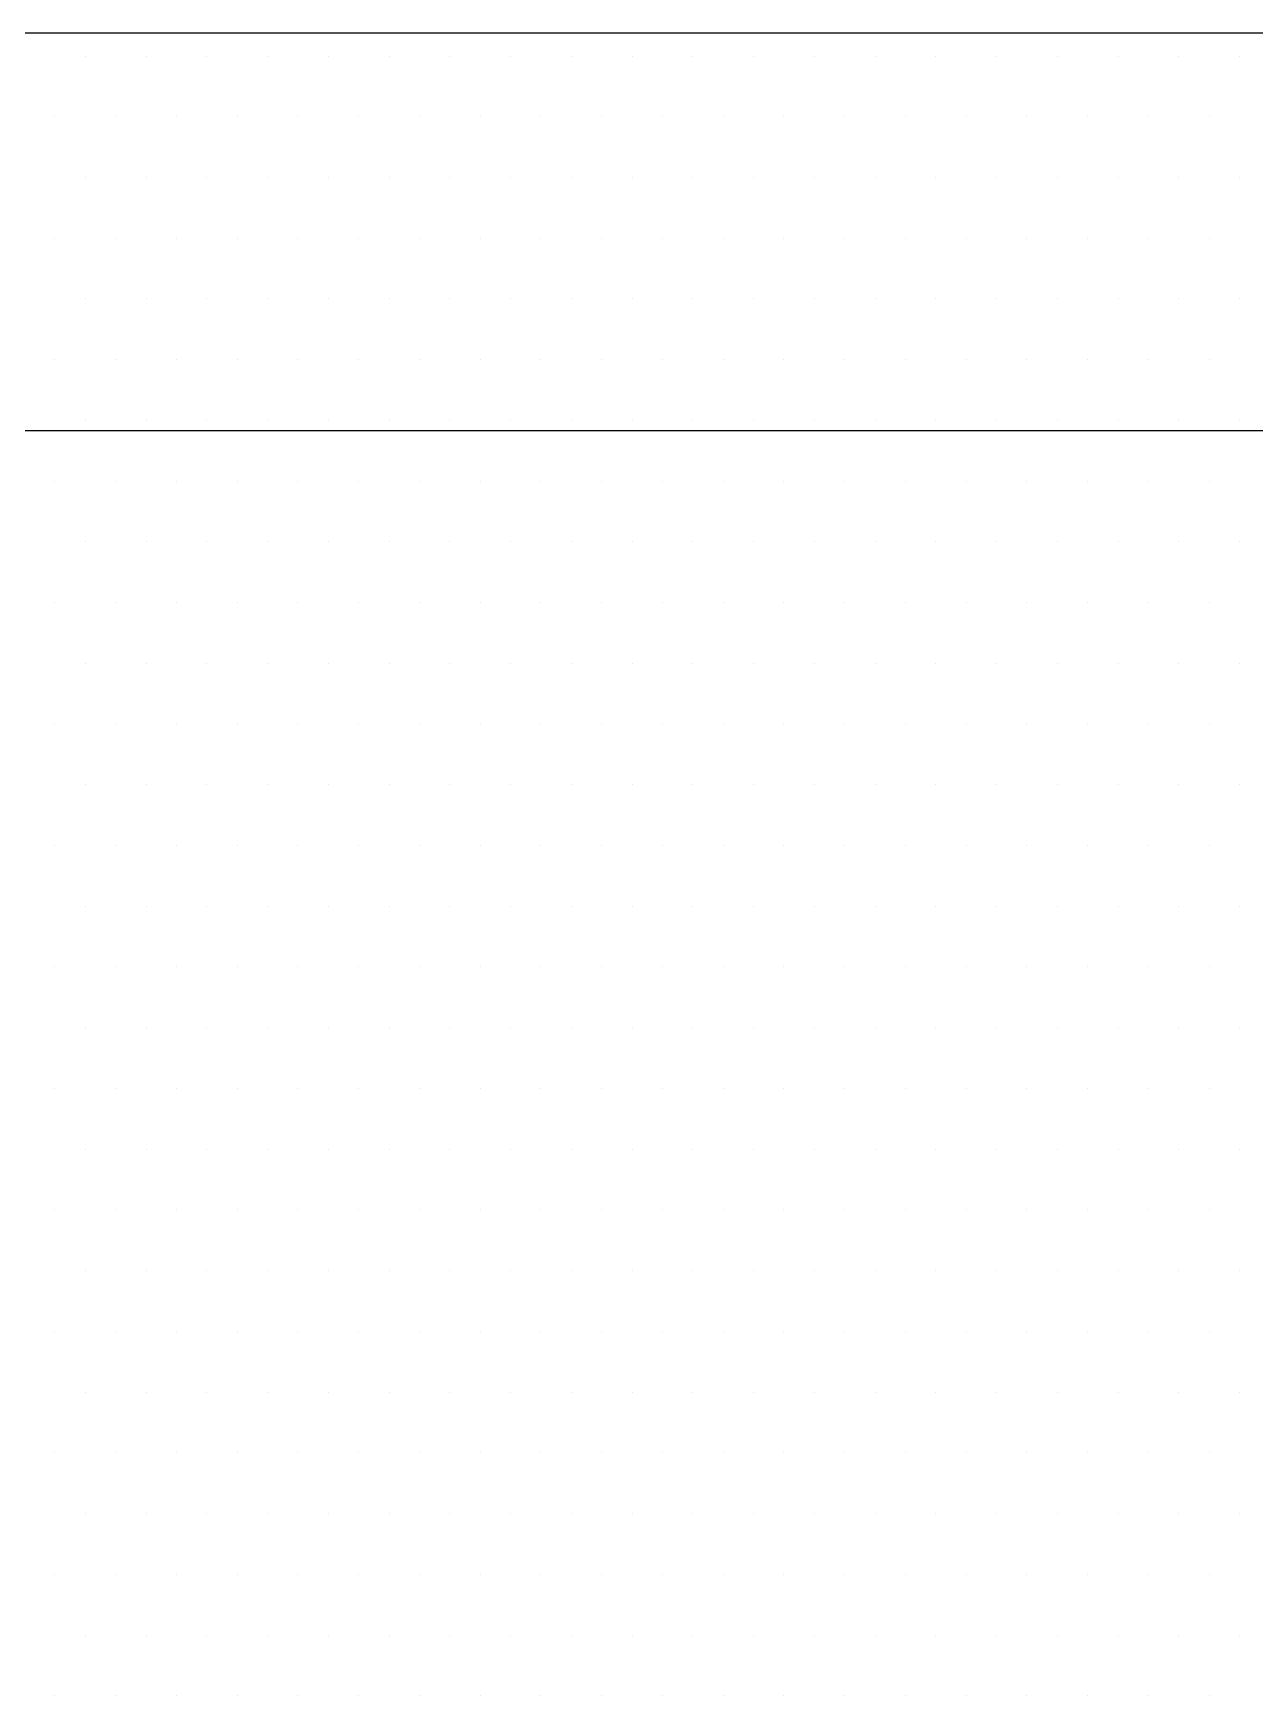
# Model space of a CAD drawing. Header units: millimetres. Extents: x 43168.9 to 43194.6, y -25545.1 to -25543.4.
# Drawn here: x 43178.9874 to 43179.0512, y -25543.9978 to -25543.9109 of the extents above; entities that cross this region are included whole.
import ezdxf

# ---------------------------------------------------------------- set-up
doc = ezdxf.new("R2010")
doc.units = ezdxf.units.MM
doc.header["$LTSCALE"] = 200
for name, color, linetype in [('gor-2_sgh', 161, 'Continuous'), ('olcuic_sgh', 183, 'Continuous'), ('tarama-zemin_sgh', 197, 'Continuous')]:
    doc.layers.add(name, color=color, linetype=linetype)

msp = doc.modelspace()

# ---------------------------------------------------------------- linework, layer by layer
at = {"layer": 'gor-2_sgh'}
msp.add_line((43179.08087904171, -25543.91091015457), (43178.9458790417, -25543.91091015457), dxfattribs=at)
at = {"layer": 'olcuic_sgh'}
msp.add_line((43178.81062904171, -25543.93168039974), (43179.0811290417, -25543.93168039974), dxfattribs=at)
at = {"layer": 'tarama-zemin_sgh'}
for p, q in [((43178.99009999903, -25543.91210000002), (43178.99009999903, -25543.91210000002)), ((43178.99327499903, -25543.91210000002), (43178.99327499903, -25543.91210000002)), ((43178.99644999902, -25543.91210000002), (43178.99644999902, -25543.91210000002)), ((43178.99962499903, -25543.91210000002), (43178.99962499903, -25543.91210000002)), ((43179.00279999903, -25543.91210000002), (43179.00279999903, -25543.91210000002)), ((43179.00597499903, -25543.91210000002), (43179.00597499903, -25543.91210000002)), ((43179.00914999902, -25543.91210000002), (43179.00914999902, -25543.91210000002)), ((43179.01232499903, -25543.91210000002), (43179.01232499903, -25543.91210000002)), ((43179.01549999903, -25543.91210000002), (43179.01549999903, -25543.91210000002)), ((43179.01867499902, -25543.91210000002), (43179.01867499902, -25543.91210000002)), ((43179.02184999903, -25543.91210000002), (43179.02184999903, -25543.91210000002)), ((43179.02502499903, -25543.91210000002), (43179.02502499903, -25543.91210000002)), ((43179.02819999903, -25543.91210000002), (43179.02819999903, -25543.91210000002)), ((43179.03137499902, -25543.91210000002), (43179.03137499902, -25543.91210000002)), ((43179.03454999903, -25543.91210000002), (43179.03454999903, -25543.91210000002)), ((43179.03772499903, -25543.91210000002), (43179.03772499903, -25543.91210000002)), ((43179.04089999902, -25543.91210000002), (43179.04089999902, -25543.91210000002)), ((43179.04407499902, -25543.91210000002), (43179.04407499902, -25543.91210000002)), ((43179.04724999903, -25543.91210000002), (43179.04724999903, -25543.91210000002)), ((43179.05042499903, -25543.91210000002), (43179.05042499903, -25543.91210000002)), ((43178.98851249903, -25543.91527500002), (43178.98851249903, -25543.91527500002)), ((43178.99168749902, -25543.91527500002), (43178.99168749902, -25543.91527500002)), ((43178.99486249903, -25543.91527500002), (43178.99486249903, -25543.91527500002)), ((43178.99803749903, -25543.91527500002), (43178.99803749903, -25543.91527500002)), ((43179.00121249902, -25543.91527500002), (43179.00121249902, -25543.91527500002)), ((43179.00438749903, -25543.91527500002), (43179.00438749903, -25543.91527500002)), ((43179.00756249903, -25543.91527500002), (43179.00756249903, -25543.91527500002)), ((43179.01073749903, -25543.91527500002), (43179.01073749903, -25543.91527500002)), ((43179.01391249902, -25543.91527500002), (43179.01391249902, -25543.91527500002)), ((43179.01708749903, -25543.91527500002), (43179.01708749903, -25543.91527500002)), ((43179.02026249903, -25543.91527500002), (43179.02026249903, -25543.91527500002)), ((43179.02343749903, -25543.91527500002), (43179.02343749903, -25543.91527500002)), ((43179.02661249902, -25543.91527500002), (43179.02661249902, -25543.91527500002)), ((43179.02978749903, -25543.91527500002), (43179.02978749903, -25543.91527500002)), ((43179.03296249903, -25543.91527500002), (43179.03296249903, -25543.91527500002)), ((43179.03613749902, -25543.91527500002), (43179.03613749902, -25543.91527500002)), ((43179.03931249903, -25543.91527500002), (43179.03931249903, -25543.91527500002)), ((43179.04248749903, -25543.91527500002), (43179.04248749903, -25543.91527500002)), ((43179.04566249903, -25543.91527500002), (43179.04566249903, -25543.91527500002)), ((43179.04883749902, -25543.91527500002), (43179.04883749902, -25543.91527500002)), ((43178.99009999903, -25543.91845000002), (43178.99009999903, -25543.91845000002)), ((43178.99327499903, -25543.91845000002), (43178.99327499903, -25543.91845000002)), ((43178.99644999902, -25543.91845000002), (43178.99644999902, -25543.91845000002)), ((43178.99962499903, -25543.91845000002), (43178.99962499903, -25543.91845000002)), ((43179.00279999903, -25543.91845000002), (43179.00279999903, -25543.91845000002)), ((43179.00597499903, -25543.91845000002), (43179.00597499903, -25543.91845000002)), ((43179.00914999902, -25543.91845000002), (43179.00914999902, -25543.91845000002)), ((43179.01232499903, -25543.91845000002), (43179.01232499903, -25543.91845000002)), ((43179.01549999903, -25543.91845000002), (43179.01549999903, -25543.91845000002)), ((43179.01867499902, -25543.91845000002), (43179.01867499902, -25543.91845000002)), ((43179.02184999903, -25543.91845000002), (43179.02184999903, -25543.91845000002)), ((43179.02502499903, -25543.91845000002), (43179.02502499903, -25543.91845000002)), ((43179.02819999903, -25543.91845000002), (43179.02819999903, -25543.91845000002)), ((43179.03137499902, -25543.91845000002), (43179.03137499902, -25543.91845000002)), ((43179.03454999903, -25543.91845000002), (43179.03454999903, -25543.91845000002)), ((43179.03772499903, -25543.91845000002), (43179.03772499903, -25543.91845000002)), ((43179.04089999902, -25543.91845000002), (43179.04089999902, -25543.91845000002)), ((43179.04407499902, -25543.91845000002), (43179.04407499902, -25543.91845000002)), ((43179.04724999903, -25543.91845000002), (43179.04724999903, -25543.91845000002)), ((43179.05042499903, -25543.91845000002), (43179.05042499903, -25543.91845000002)), ((43178.98851249903, -25543.92162500002), (43178.98851249903, -25543.92162500002)), ((43178.99168749902, -25543.92162500002), (43178.99168749902, -25543.92162500002)), ((43178.99486249903, -25543.92162500002), (43178.99486249903, -25543.92162500002)), ((43178.99803749903, -25543.92162500002), (43178.99803749903, -25543.92162500002)), ((43179.00121249902, -25543.92162500002), (43179.00121249902, -25543.92162500002)), ((43179.00438749903, -25543.92162500002), (43179.00438749903, -25543.92162500002)), ((43179.00756249903, -25543.92162500002), (43179.00756249903, -25543.92162500002)), ((43179.01073749903, -25543.92162500002), (43179.01073749903, -25543.92162500002)), ((43179.01391249902, -25543.92162500002), (43179.01391249902, -25543.92162500002)), ((43179.01708749903, -25543.92162500002), (43179.01708749903, -25543.92162500002)), ((43179.02026249903, -25543.92162500002), (43179.02026249903, -25543.92162500002)), ((43179.02343749903, -25543.92162500002), (43179.02343749903, -25543.92162500002)), ((43179.02661249902, -25543.92162500002), (43179.02661249902, -25543.92162500002)), ((43179.02978749903, -25543.92162500002), (43179.02978749903, -25543.92162500002)), ((43179.03296249903, -25543.92162500002), (43179.03296249903, -25543.92162500002)), ((43179.03613749902, -25543.92162500002), (43179.03613749902, -25543.92162500002)), ((43179.03931249903, -25543.92162500002), (43179.03931249903, -25543.92162500002)), ((43179.04248749903, -25543.92162500002), (43179.04248749903, -25543.92162500002)), ((43179.04566249903, -25543.92162500002), (43179.04566249903, -25543.92162500002)), ((43179.04883749902, -25543.92162500002), (43179.04883749902, -25543.92162500002)), ((43178.99009999903, -25543.92480000002), (43178.99009999903, -25543.92480000002)), ((43178.99327499903, -25543.92480000002), (43178.99327499903, -25543.92480000002)), ((43178.99644999902, -25543.92480000002), (43178.99644999902, -25543.92480000002)), ((43178.99962499903, -25543.92480000002), (43178.99962499903, -25543.92480000002)), ((43179.00279999903, -25543.92480000002), (43179.00279999903, -25543.92480000002)), ((43179.00597499903, -25543.92480000002), (43179.00597499903, -25543.92480000002)), ((43179.00914999902, -25543.92480000002), (43179.00914999902, -25543.92480000002)), ((43179.01232499903, -25543.92480000002), (43179.01232499903, -25543.92480000002)), ((43179.01549999903, -25543.92480000002), (43179.01549999903, -25543.92480000002)), ((43179.01867499902, -25543.92480000002), (43179.01867499902, -25543.92480000002)), ((43179.02184999903, -25543.92480000002), (43179.02184999903, -25543.92480000002)), ((43179.02502499903, -25543.92480000002), (43179.02502499903, -25543.92480000002)), ((43179.02819999903, -25543.92480000002), (43179.02819999903, -25543.92480000002)), ((43179.03137499902, -25543.92480000002), (43179.03137499902, -25543.92480000002)), ((43179.03454999903, -25543.92480000002), (43179.03454999903, -25543.92480000002)), ((43179.03772499903, -25543.92480000002), (43179.03772499903, -25543.92480000002)), ((43179.04089999902, -25543.92480000002), (43179.04089999902, -25543.92480000002)), ((43179.04407499902, -25543.92480000002), (43179.04407499902, -25543.92480000002)), ((43179.04724999903, -25543.92480000002), (43179.04724999903, -25543.92480000002)), ((43179.05042499903, -25543.92480000002), (43179.05042499903, -25543.92480000002)), ((43178.98851249903, -25543.92797500002), (43178.98851249903, -25543.92797500002)), ((43178.99168749902, -25543.92797500002), (43178.99168749902, -25543.92797500002)), ((43178.99486249903, -25543.92797500002), (43178.99486249903, -25543.92797500002)), ((43178.99803749903, -25543.92797500002), (43178.99803749903, -25543.92797500002)), ((43179.00121249902, -25543.92797500002), (43179.00121249902, -25543.92797500002)), ((43179.00438749903, -25543.92797500002), (43179.00438749903, -25543.92797500002)), ((43179.00756249903, -25543.92797500002), (43179.00756249903, -25543.92797500002)), ((43179.01073749903, -25543.92797500002), (43179.01073749903, -25543.92797500002)), ((43179.01391249902, -25543.92797500002), (43179.01391249902, -25543.92797500002)), ((43179.01708749903, -25543.92797500002), (43179.01708749903, -25543.92797500002)), ((43179.02026249903, -25543.92797500002), (43179.02026249903, -25543.92797500002)), ((43179.02343749903, -25543.92797500002), (43179.02343749903, -25543.92797500002)), ((43179.02661249902, -25543.92797500002), (43179.02661249902, -25543.92797500002)), ((43179.02978749903, -25543.92797500002), (43179.02978749903, -25543.92797500002)), ((43179.03296249903, -25543.92797500002), (43179.03296249903, -25543.92797500002)), ((43179.03613749902, -25543.92797500002), (43179.03613749902, -25543.92797500002)), ((43179.03931249903, -25543.92797500002), (43179.03931249903, -25543.92797500002)), ((43179.04248749903, -25543.92797500002), (43179.04248749903, -25543.92797500002)), ((43179.04566249903, -25543.92797500002), (43179.04566249903, -25543.92797500002)), ((43179.04883749902, -25543.92797500002), (43179.04883749902, -25543.92797500002)), ((43178.99009999903, -25543.93115000002), (43178.99009999903, -25543.93115000002)), ((43178.99327499903, -25543.93115000002), (43178.99327499903, -25543.93115000002)), ((43178.99644999902, -25543.93115000002), (43178.99644999902, -25543.93115000002)), ((43178.99962499903, -25543.93115000002), (43178.99962499903, -25543.93115000002)), ((43179.00279999903, -25543.93115000002), (43179.00279999903, -25543.93115000002)), ((43179.00597499903, -25543.93115000002), (43179.00597499903, -25543.93115000002)), ((43179.00914999902, -25543.93115000002), (43179.00914999902, -25543.93115000002)), ((43179.01232499903, -25543.93115000002), (43179.01232499903, -25543.93115000002)), ((43179.01549999903, -25543.93115000002), (43179.01549999903, -25543.93115000002)), ((43179.01867499902, -25543.93115000002), (43179.01867499902, -25543.93115000002)), ((43179.02184999903, -25543.93115000002), (43179.02184999903, -25543.93115000002)), ((43179.02502499903, -25543.93115000002), (43179.02502499903, -25543.93115000002)), ((43179.02819999903, -25543.93115000002), (43179.02819999903, -25543.93115000002)), ((43179.03137499902, -25543.93115000002), (43179.03137499902, -25543.93115000002)), ((43179.03454999903, -25543.93115000002), (43179.03454999903, -25543.93115000002)), ((43179.03772499903, -25543.93115000002), (43179.03772499903, -25543.93115000002)), ((43179.04089999902, -25543.93115000002), (43179.04089999902, -25543.93115000002)), ((43179.04407499902, -25543.93115000002), (43179.04407499902, -25543.93115000002)), ((43179.04724999903, -25543.93115000002), (43179.04724999903, -25543.93115000002)), ((43179.05042499903, -25543.93115000002), (43179.05042499903, -25543.93115000002)), ((43178.98851249903, -25543.93432500002), (43178.98851249903, -25543.93432500002)), ((43178.99168749902, -25543.93432500002), (43178.99168749902, -25543.93432500002)), ((43178.99486249903, -25543.93432500002), (43178.99486249903, -25543.93432500002)), ((43178.99803749903, -25543.93432500002), (43178.99803749903, -25543.93432500002)), ((43179.00121249902, -25543.93432500002), (43179.00121249902, -25543.93432500002)), ((43179.00438749903, -25543.93432500002), (43179.00438749903, -25543.93432500002)), ((43179.00756249903, -25543.93432500002), (43179.00756249903, -25543.93432500002)), ((43179.01073749903, -25543.93432500002), (43179.01073749903, -25543.93432500002)), ((43179.01391249902, -25543.93432500002), (43179.01391249902, -25543.93432500002)), ((43179.01708749903, -25543.93432500002), (43179.01708749903, -25543.93432500002)), ((43179.02026249903, -25543.93432500002), (43179.02026249903, -25543.93432500002)), ((43179.02343749903, -25543.93432500002), (43179.02343749903, -25543.93432500002)), ((43179.02661249902, -25543.93432500002), (43179.02661249902, -25543.93432500002)), ((43179.02978749903, -25543.93432500002), (43179.02978749903, -25543.93432500002)), ((43179.03296249903, -25543.93432500002), (43179.03296249903, -25543.93432500002)), ((43179.03613749902, -25543.93432500002), (43179.03613749902, -25543.93432500002)), ((43179.03931249903, -25543.93432500002), (43179.03931249903, -25543.93432500002)), ((43179.04248749903, -25543.93432500002), (43179.04248749903, -25543.93432500002)), ((43179.04566249903, -25543.93432500002), (43179.04566249903, -25543.93432500002)), ((43179.04883749902, -25543.93432500002), (43179.04883749902, -25543.93432500002)), ((43178.99009999903, -25543.93750000002), (43178.99009999903, -25543.93750000002)), ((43178.99327499903, -25543.93750000002), (43178.99327499903, -25543.93750000002)), ((43178.99644999902, -25543.93750000002), (43178.99644999902, -25543.93750000002)), ((43178.99962499903, -25543.93750000002), (43178.99962499903, -25543.93750000002)), ((43179.00279999903, -25543.93750000002), (43179.00279999903, -25543.93750000002)), ((43179.00597499903, -25543.93750000002), (43179.00597499903, -25543.93750000002)), ((43179.00914999902, -25543.93750000002), (43179.00914999902, -25543.93750000002)), ((43179.01232499903, -25543.93750000002), (43179.01232499903, -25543.93750000002)), ((43179.01549999903, -25543.93750000002), (43179.01549999903, -25543.93750000002)), ((43179.01867499902, -25543.93750000002), (43179.01867499902, -25543.93750000002)), ((43179.02184999903, -25543.93750000002), (43179.02184999903, -25543.93750000002)), ((43179.02502499903, -25543.93750000002), (43179.02502499903, -25543.93750000002)), ((43179.02819999903, -25543.93750000002), (43179.02819999903, -25543.93750000002)), ((43179.03137499902, -25543.93750000002), (43179.03137499902, -25543.93750000002)), ((43179.03454999903, -25543.93750000002), (43179.03454999903, -25543.93750000002)), ((43179.03772499903, -25543.93750000002), (43179.03772499903, -25543.93750000002)), ((43179.04089999902, -25543.93750000002), (43179.04089999902, -25543.93750000002)), ((43179.04407499902, -25543.93750000002), (43179.04407499902, -25543.93750000002)), ((43179.04724999903, -25543.93750000002), (43179.04724999903, -25543.93750000002)), ((43179.05042499903, -25543.93750000002), (43179.05042499903, -25543.93750000002)), ((43178.98851249903, -25543.94067500002), (43178.98851249903, -25543.94067500002)), ((43178.99168749902, -25543.94067500002), (43178.99168749902, -25543.94067500002)), ((43178.99486249903, -25543.94067500002), (43178.99486249903, -25543.94067500002)), ((43178.99803749903, -25543.94067500002), (43178.99803749903, -25543.94067500002)), ((43179.00121249902, -25543.94067500002), (43179.00121249902, -25543.94067500002)), ((43179.00438749903, -25543.94067500002), (43179.00438749903, -25543.94067500002)), ((43179.00756249903, -25543.94067500002), (43179.00756249903, -25543.94067500002)), ((43179.01073749903, -25543.94067500002), (43179.01073749903, -25543.94067500002)), ((43179.01391249902, -25543.94067500002), (43179.01391249902, -25543.94067500002)), ((43179.01708749903, -25543.94067500002), (43179.01708749903, -25543.94067500002)), ((43179.02026249903, -25543.94067500002), (43179.02026249903, -25543.94067500002)), ((43179.02343749903, -25543.94067500002), (43179.02343749903, -25543.94067500002)), ((43179.02661249902, -25543.94067500002), (43179.02661249902, -25543.94067500002)), ((43179.02978749903, -25543.94067500002), (43179.02978749903, -25543.94067500002)), ((43179.03296249903, -25543.94067500002), (43179.03296249903, -25543.94067500002)), ((43179.03613749902, -25543.94067500002), (43179.03613749902, -25543.94067500002)), ((43179.03931249903, -25543.94067500002), (43179.03931249903, -25543.94067500002)), ((43179.04248749903, -25543.94067500002), (43179.04248749903, -25543.94067500002)), ((43179.04566249903, -25543.94067500002), (43179.04566249903, -25543.94067500002)), ((43179.04883749902, -25543.94067500002), (43179.04883749902, -25543.94067500002)), ((43178.99009999903, -25543.94385000002), (43178.99009999903, -25543.94385000002)), ((43178.99327499903, -25543.94385000002), (43178.99327499903, -25543.94385000002)), ((43178.99644999902, -25543.94385000002), (43178.99644999902, -25543.94385000002)), ((43178.99962499903, -25543.94385000002), (43178.99962499903, -25543.94385000002)), ((43179.00279999903, -25543.94385000002), (43179.00279999903, -25543.94385000002)), ((43179.00597499903, -25543.94385000002), (43179.00597499903, -25543.94385000002)), ((43179.00914999902, -25543.94385000002), (43179.00914999902, -25543.94385000002)), ((43179.01232499903, -25543.94385000002), (43179.01232499903, -25543.94385000002)), ((43179.01549999903, -25543.94385000002), (43179.01549999903, -25543.94385000002)), ((43179.01867499902, -25543.94385000002), (43179.01867499902, -25543.94385000002)), ((43179.02184999903, -25543.94385000002), (43179.02184999903, -25543.94385000002)), ((43179.02502499903, -25543.94385000002), (43179.02502499903, -25543.94385000002)), ((43179.02819999903, -25543.94385000002), (43179.02819999903, -25543.94385000002)), ((43179.03137499902, -25543.94385000002), (43179.03137499902, -25543.94385000002)), ((43179.03454999903, -25543.94385000002), (43179.03454999903, -25543.94385000002)), ((43179.03772499903, -25543.94385000002), (43179.03772499903, -25543.94385000002)), ((43179.04089999902, -25543.94385000002), (43179.04089999902, -25543.94385000002)), ((43179.04407499902, -25543.94385000002), (43179.04407499902, -25543.94385000002)), ((43179.04724999903, -25543.94385000002), (43179.04724999903, -25543.94385000002)), ((43179.05042499903, -25543.94385000002), (43179.05042499903, -25543.94385000002)), ((43178.98851249903, -25543.94702500002), (43178.98851249903, -25543.94702500002)), ((43178.99168749902, -25543.94702500002), (43178.99168749902, -25543.94702500002)), ((43178.99486249903, -25543.94702500002), (43178.99486249903, -25543.94702500002)), ((43178.99803749903, -25543.94702500002), (43178.99803749903, -25543.94702500002)), ((43179.00121249902, -25543.94702500002), (43179.00121249902, -25543.94702500002)), ((43179.00438749903, -25543.94702500002), (43179.00438749903, -25543.94702500002)), ((43179.00756249903, -25543.94702500002), (43179.00756249903, -25543.94702500002)), ((43179.01073749903, -25543.94702500002), (43179.01073749903, -25543.94702500002)), ((43179.01391249902, -25543.94702500002), (43179.01391249902, -25543.94702500002)), ((43179.01708749903, -25543.94702500002), (43179.01708749903, -25543.94702500002)), ((43179.02026249903, -25543.94702500002), (43179.02026249903, -25543.94702500002)), ((43179.02343749903, -25543.94702500002), (43179.02343749903, -25543.94702500002)), ((43179.02661249902, -25543.94702500002), (43179.02661249902, -25543.94702500002)), ((43179.02978749903, -25543.94702500002), (43179.02978749903, -25543.94702500002)), ((43179.03296249903, -25543.94702500002), (43179.03296249903, -25543.94702500002)), ((43179.03613749902, -25543.94702500002), (43179.03613749902, -25543.94702500002)), ((43179.03931249903, -25543.94702500002), (43179.03931249903, -25543.94702500002)), ((43179.04248749903, -25543.94702500002), (43179.04248749903, -25543.94702500002)), ((43179.04566249903, -25543.94702500002), (43179.04566249903, -25543.94702500002)), ((43179.04883749902, -25543.94702500002), (43179.04883749902, -25543.94702500002)), ((43178.99009999903, -25543.95020000002), (43178.99009999903, -25543.95020000002)), ((43178.99327499903, -25543.95020000002), (43178.99327499903, -25543.95020000002)), ((43178.99644999902, -25543.95020000002), (43178.99644999902, -25543.95020000002)), ((43178.99962499903, -25543.95020000002), (43178.99962499903, -25543.95020000002)), ((43179.00279999903, -25543.95020000002), (43179.00279999903, -25543.95020000002)), ((43179.00597499903, -25543.95020000002), (43179.00597499903, -25543.95020000002)), ((43179.00914999902, -25543.95020000002), (43179.00914999902, -25543.95020000002)), ((43179.01232499903, -25543.95020000002), (43179.01232499903, -25543.95020000002)), ((43179.01549999903, -25543.95020000002), (43179.01549999903, -25543.95020000002)), ((43179.01867499902, -25543.95020000002), (43179.01867499902, -25543.95020000002)), ((43179.02184999903, -25543.95020000002), (43179.02184999903, -25543.95020000002)), ((43179.02502499903, -25543.95020000002), (43179.02502499903, -25543.95020000002)), ((43179.02819999903, -25543.95020000002), (43179.02819999903, -25543.95020000002)), ((43179.03137499902, -25543.95020000002), (43179.03137499902, -25543.95020000002)), ((43179.03454999903, -25543.95020000002), (43179.03454999903, -25543.95020000002)), ((43179.03772499903, -25543.95020000002), (43179.03772499903, -25543.95020000002)), ((43179.04089999902, -25543.95020000002), (43179.04089999902, -25543.95020000002)), ((43179.04407499902, -25543.95020000002), (43179.04407499902, -25543.95020000002)), ((43179.04724999903, -25543.95020000002), (43179.04724999903, -25543.95020000002)), ((43179.05042499903, -25543.95020000002), (43179.05042499903, -25543.95020000002)), ((43178.98851249903, -25543.95337500002), (43178.98851249903, -25543.95337500002)), ((43178.99168749902, -25543.95337500002), (43178.99168749902, -25543.95337500002)), ((43178.99486249903, -25543.95337500002), (43178.99486249903, -25543.95337500002)), ((43178.99803749903, -25543.95337500002), (43178.99803749903, -25543.95337500002)), ((43179.00121249902, -25543.95337500002), (43179.00121249902, -25543.95337500002)), ((43179.00438749903, -25543.95337500002), (43179.00438749903, -25543.95337500002)), ((43179.00756249903, -25543.95337500002), (43179.00756249903, -25543.95337500002)), ((43179.01073749903, -25543.95337500002), (43179.01073749903, -25543.95337500002)), ((43179.01391249902, -25543.95337500002), (43179.01391249902, -25543.95337500002)), ((43179.01708749903, -25543.95337500002), (43179.01708749903, -25543.95337500002)), ((43179.02026249903, -25543.95337500002), (43179.02026249903, -25543.95337500002)), ((43179.02343749903, -25543.95337500002), (43179.02343749903, -25543.95337500002)), ((43179.02661249902, -25543.95337500002), (43179.02661249902, -25543.95337500002)), ((43179.02978749903, -25543.95337500002), (43179.02978749903, -25543.95337500002)), ((43179.03296249903, -25543.95337500002), (43179.03296249903, -25543.95337500002)), ((43179.03613749902, -25543.95337500002), (43179.03613749902, -25543.95337500002)), ((43179.03931249903, -25543.95337500002), (43179.03931249903, -25543.95337500002)), ((43179.04248749903, -25543.95337500002), (43179.04248749903, -25543.95337500002)), ((43179.04566249903, -25543.95337500002), (43179.04566249903, -25543.95337500002)), ((43179.04883749902, -25543.95337500002), (43179.04883749902, -25543.95337500002)), ((43178.99009999903, -25543.95655000002), (43178.99009999903, -25543.95655000002)), ((43178.99327499903, -25543.95655000002), (43178.99327499903, -25543.95655000002)), ((43178.99644999902, -25543.95655000002), (43178.99644999902, -25543.95655000002)), ((43178.99962499903, -25543.95655000002), (43178.99962499903, -25543.95655000002)), ((43179.00279999903, -25543.95655000002), (43179.00279999903, -25543.95655000002)), ((43179.00597499903, -25543.95655000002), (43179.00597499903, -25543.95655000002)), ((43179.00914999902, -25543.95655000002), (43179.00914999902, -25543.95655000002)), ((43179.01232499903, -25543.95655000002), (43179.01232499903, -25543.95655000002)), ((43179.01549999903, -25543.95655000002), (43179.01549999903, -25543.95655000002)), ((43179.01867499902, -25543.95655000002), (43179.01867499902, -25543.95655000002)), ((43179.02184999903, -25543.95655000002), (43179.02184999903, -25543.95655000002)), ((43179.02502499903, -25543.95655000002), (43179.02502499903, -25543.95655000002)), ((43179.02819999903, -25543.95655000002), (43179.02819999903, -25543.95655000002)), ((43179.03137499902, -25543.95655000002), (43179.03137499902, -25543.95655000002)), ((43179.03454999903, -25543.95655000002), (43179.03454999903, -25543.95655000002)), ((43179.03772499903, -25543.95655000002), (43179.03772499903, -25543.95655000002)), ((43179.04089999902, -25543.95655000002), (43179.04089999902, -25543.95655000002)), ((43179.04407499902, -25543.95655000002), (43179.04407499902, -25543.95655000002)), ((43179.04724999903, -25543.95655000002), (43179.04724999903, -25543.95655000002)), ((43179.05042499903, -25543.95655000002), (43179.05042499903, -25543.95655000002)), ((43178.98851249903, -25543.95972500002), (43178.98851249903, -25543.95972500002)), ((43178.99168749902, -25543.95972500002), (43178.99168749902, -25543.95972500002)), ((43178.99486249903, -25543.95972500002), (43178.99486249903, -25543.95972500002)), ((43178.99803749903, -25543.95972500002), (43178.99803749903, -25543.95972500002)), ((43179.00121249902, -25543.95972500002), (43179.00121249902, -25543.95972500002)), ((43179.00438749903, -25543.95972500002), (43179.00438749903, -25543.95972500002)), ((43179.00756249903, -25543.95972500002), (43179.00756249903, -25543.95972500002)), ((43179.01073749903, -25543.95972500002), (43179.01073749903, -25543.95972500002)), ((43179.01391249902, -25543.95972500002), (43179.01391249902, -25543.95972500002)), ((43179.01708749903, -25543.95972500002), (43179.01708749903, -25543.95972500002)), ((43179.02026249903, -25543.95972500002), (43179.02026249903, -25543.95972500002)), ((43179.02343749903, -25543.95972500002), (43179.02343749903, -25543.95972500002)), ((43179.02661249902, -25543.95972500002), (43179.02661249902, -25543.95972500002)), ((43179.02978749903, -25543.95972500002), (43179.02978749903, -25543.95972500002)), ((43179.03296249903, -25543.95972500002), (43179.03296249903, -25543.95972500002)), ((43179.03613749902, -25543.95972500002), (43179.03613749902, -25543.95972500002)), ((43179.03931249903, -25543.95972500002), (43179.03931249903, -25543.95972500002)), ((43179.04248749903, -25543.95972500002), (43179.04248749903, -25543.95972500002)), ((43179.04566249903, -25543.95972500002), (43179.04566249903, -25543.95972500002)), ((43179.04883749902, -25543.95972500002), (43179.04883749902, -25543.95972500002)), ((43178.99009999903, -25543.96290000002), (43178.99009999903, -25543.96290000002)), ((43178.99327499903, -25543.96290000002), (43178.99327499903, -25543.96290000002)), ((43178.99644999902, -25543.96290000002), (43178.99644999902, -25543.96290000002)), ((43178.99962499903, -25543.96290000002), (43178.99962499903, -25543.96290000002)), ((43179.00279999903, -25543.96290000002), (43179.00279999903, -25543.96290000002)), ((43179.00597499903, -25543.96290000002), (43179.00597499903, -25543.96290000002)), ((43179.00914999902, -25543.96290000002), (43179.00914999902, -25543.96290000002)), ((43179.01232499903, -25543.96290000002), (43179.01232499903, -25543.96290000002)), ((43179.01549999903, -25543.96290000002), (43179.01549999903, -25543.96290000002)), ((43179.01867499902, -25543.96290000002), (43179.01867499902, -25543.96290000002)), ((43179.02184999903, -25543.96290000002), (43179.02184999903, -25543.96290000002)), ((43179.02502499903, -25543.96290000002), (43179.02502499903, -25543.96290000002)), ((43179.02819999903, -25543.96290000002), (43179.02819999903, -25543.96290000002)), ((43179.03137499902, -25543.96290000002), (43179.03137499902, -25543.96290000002)), ((43179.03454999903, -25543.96290000002), (43179.03454999903, -25543.96290000002)), ((43179.03772499903, -25543.96290000002), (43179.03772499903, -25543.96290000002)), ((43179.04089999902, -25543.96290000002), (43179.04089999902, -25543.96290000002)), ((43179.04407499902, -25543.96290000002), (43179.04407499902, -25543.96290000002)), ((43179.04724999903, -25543.96290000002), (43179.04724999903, -25543.96290000002)), ((43179.05042499903, -25543.96290000002), (43179.05042499903, -25543.96290000002)), ((43178.98851249903, -25543.96607500002), (43178.98851249903, -25543.96607500002)), ((43178.99168749902, -25543.96607500002), (43178.99168749902, -25543.96607500002)), ((43178.99486249903, -25543.96607500002), (43178.99486249903, -25543.96607500002)), ((43178.99803749903, -25543.96607500002), (43178.99803749903, -25543.96607500002)), ((43179.00121249902, -25543.96607500002), (43179.00121249902, -25543.96607500002)), ((43179.00438749903, -25543.96607500002), (43179.00438749903, -25543.96607500002)), ((43179.00756249903, -25543.96607500002), (43179.00756249903, -25543.96607500002)), ((43179.01073749903, -25543.96607500002), (43179.01073749903, -25543.96607500002)), ((43179.01391249902, -25543.96607500002), (43179.01391249902, -25543.96607500002)), ((43179.01708749903, -25543.96607500002), (43179.01708749903, -25543.96607500002)), ((43179.02026249903, -25543.96607500002), (43179.02026249903, -25543.96607500002)), ((43179.02343749903, -25543.96607500002), (43179.02343749903, -25543.96607500002)), ((43179.02661249902, -25543.96607500002), (43179.02661249902, -25543.96607500002)), ((43179.02978749903, -25543.96607500002), (43179.02978749903, -25543.96607500002)), ((43179.03296249903, -25543.96607500002), (43179.03296249903, -25543.96607500002)), ((43179.03613749902, -25543.96607500002), (43179.03613749902, -25543.96607500002)), ((43179.03931249903, -25543.96607500002), (43179.03931249903, -25543.96607500002)), ((43179.04248749903, -25543.96607500002), (43179.04248749903, -25543.96607500002)), ((43179.04566249903, -25543.96607500002), (43179.04566249903, -25543.96607500002)), ((43179.04883749902, -25543.96607500002), (43179.04883749902, -25543.96607500002)), ((43178.99009999903, -25543.96925000002), (43178.99009999903, -25543.96925000002)), ((43178.99327499903, -25543.96925000002), (43178.99327499903, -25543.96925000002)), ((43178.99644999902, -25543.96925000002), (43178.99644999902, -25543.96925000002)), ((43178.99962499903, -25543.96925000002), (43178.99962499903, -25543.96925000002)), ((43179.00279999903, -25543.96925000002), (43179.00279999903, -25543.96925000002)), ((43179.00597499903, -25543.96925000002), (43179.00597499903, -25543.96925000002)), ((43179.00914999902, -25543.96925000002), (43179.00914999902, -25543.96925000002)), ((43179.01232499903, -25543.96925000002), (43179.01232499903, -25543.96925000002)), ((43179.01549999903, -25543.96925000002), (43179.01549999903, -25543.96925000002)), ((43179.01867499902, -25543.96925000002), (43179.01867499902, -25543.96925000002)), ((43179.02184999903, -25543.96925000002), (43179.02184999903, -25543.96925000002)), ((43179.02502499903, -25543.96925000002), (43179.02502499903, -25543.96925000002)), ((43179.02819999903, -25543.96925000002), (43179.02819999903, -25543.96925000002)), ((43179.03137499902, -25543.96925000002), (43179.03137499902, -25543.96925000002)), ((43179.03454999903, -25543.96925000002), (43179.03454999903, -25543.96925000002)), ((43179.03772499903, -25543.96925000002), (43179.03772499903, -25543.96925000002)), ((43179.04089999902, -25543.96925000002), (43179.04089999902, -25543.96925000002)), ((43179.04407499902, -25543.96925000002), (43179.04407499902, -25543.96925000002)), ((43179.04724999903, -25543.96925000002), (43179.04724999903, -25543.96925000002)), ((43179.05042499903, -25543.96925000002), (43179.05042499903, -25543.96925000002)), ((43178.98851249903, -25543.97242500002), (43178.98851249903, -25543.97242500002)), ((43178.99168749902, -25543.97242500002), (43178.99168749902, -25543.97242500002)), ((43178.99486249903, -25543.97242500002), (43178.99486249903, -25543.97242500002)), ((43178.99803749903, -25543.97242500002), (43178.99803749903, -25543.97242500002)), ((43179.00121249902, -25543.97242500002), (43179.00121249902, -25543.97242500002)), ((43179.00438749903, -25543.97242500002), (43179.00438749903, -25543.97242500002)), ((43179.00756249903, -25543.97242500002), (43179.00756249903, -25543.97242500002)), ((43179.01073749903, -25543.97242500002), (43179.01073749903, -25543.97242500002)), ((43179.01391249902, -25543.97242500002), (43179.01391249902, -25543.97242500002)), ((43179.01708749903, -25543.97242500002), (43179.01708749903, -25543.97242500002)), ((43179.02026249903, -25543.97242500002), (43179.02026249903, -25543.97242500002)), ((43179.02343749903, -25543.97242500002), (43179.02343749903, -25543.97242500002)), ((43179.02661249902, -25543.97242500002), (43179.02661249902, -25543.97242500002)), ((43179.02978749903, -25543.97242500002), (43179.02978749903, -25543.97242500002)), ((43179.03296249903, -25543.97242500002), (43179.03296249903, -25543.97242500002)), ((43179.03613749902, -25543.97242500002), (43179.03613749902, -25543.97242500002)), ((43179.03931249903, -25543.97242500002), (43179.03931249903, -25543.97242500002)), ((43179.04248749903, -25543.97242500002), (43179.04248749903, -25543.97242500002)), ((43179.04566249903, -25543.97242500002), (43179.04566249903, -25543.97242500002)), ((43179.04883749902, -25543.97242500002), (43179.04883749902, -25543.97242500002)), ((43178.99009999903, -25543.97560000002), (43178.99009999903, -25543.97560000002)), ((43178.99327499903, -25543.97560000002), (43178.99327499903, -25543.97560000002)), ((43178.99644999902, -25543.97560000002), (43178.99644999902, -25543.97560000002)), ((43178.99962499903, -25543.97560000002), (43178.99962499903, -25543.97560000002)), ((43179.00279999903, -25543.97560000002), (43179.00279999903, -25543.97560000002)), ((43179.00597499903, -25543.97560000002), (43179.00597499903, -25543.97560000002)), ((43179.00914999902, -25543.97560000002), (43179.00914999902, -25543.97560000002)), ((43179.01232499903, -25543.97560000002), (43179.01232499903, -25543.97560000002)), ((43179.01549999903, -25543.97560000002), (43179.01549999903, -25543.97560000002)), ((43179.01867499902, -25543.97560000002), (43179.01867499902, -25543.97560000002)), ((43179.02184999903, -25543.97560000002), (43179.02184999903, -25543.97560000002)), ((43179.02502499903, -25543.97560000002), (43179.02502499903, -25543.97560000002)), ((43179.02819999903, -25543.97560000002), (43179.02819999903, -25543.97560000002)), ((43179.03137499902, -25543.97560000002), (43179.03137499902, -25543.97560000002)), ((43179.03454999903, -25543.97560000002), (43179.03454999903, -25543.97560000002)), ((43179.03772499903, -25543.97560000002), (43179.03772499903, -25543.97560000002)), ((43179.04089999902, -25543.97560000002), (43179.04089999902, -25543.97560000002)), ((43179.04407499902, -25543.97560000002), (43179.04407499902, -25543.97560000002)), ((43179.04724999903, -25543.97560000002), (43179.04724999903, -25543.97560000002)), ((43179.05042499903, -25543.97560000002), (43179.05042499903, -25543.97560000002)), ((43178.98851249903, -25543.97877500002), (43178.98851249903, -25543.97877500002)), ((43178.99168749902, -25543.97877500002), (43178.99168749902, -25543.97877500002)), ((43178.99486249903, -25543.97877500002), (43178.99486249903, -25543.97877500002)), ((43178.99803749903, -25543.97877500002), (43178.99803749903, -25543.97877500002)), ((43179.00121249902, -25543.97877500002), (43179.00121249902, -25543.97877500002)), ((43179.00438749903, -25543.97877500002), (43179.00438749903, -25543.97877500002)), ((43179.00756249903, -25543.97877500002), (43179.00756249903, -25543.97877500002)), ((43179.01073749903, -25543.97877500002), (43179.01073749903, -25543.97877500002)), ((43179.01391249902, -25543.97877500002), (43179.01391249902, -25543.97877500002)), ((43179.01708749903, -25543.97877500002), (43179.01708749903, -25543.97877500002)), ((43179.02026249903, -25543.97877500002), (43179.02026249903, -25543.97877500002)), ((43179.02343749903, -25543.97877500002), (43179.02343749903, -25543.97877500002)), ((43179.02661249902, -25543.97877500002), (43179.02661249902, -25543.97877500002)), ((43179.02978749903, -25543.97877500002), (43179.02978749903, -25543.97877500002)), ((43179.03296249903, -25543.97877500002), (43179.03296249903, -25543.97877500002)), ((43179.03613749902, -25543.97877500002), (43179.03613749902, -25543.97877500002)), ((43179.03931249903, -25543.97877500002), (43179.03931249903, -25543.97877500002)), ((43179.04248749903, -25543.97877500002), (43179.04248749903, -25543.97877500002)), ((43179.04566249903, -25543.97877500002), (43179.04566249903, -25543.97877500002)), ((43179.04883749902, -25543.97877500002), (43179.04883749902, -25543.97877500002)), ((43178.99009999903, -25543.98195000002), (43178.99009999903, -25543.98195000002)), ((43178.99327499903, -25543.98195000002), (43178.99327499903, -25543.98195000002)), ((43178.99644999902, -25543.98195000002), (43178.99644999902, -25543.98195000002)), ((43178.99962499903, -25543.98195000002), (43178.99962499903, -25543.98195000002)), ((43179.00279999903, -25543.98195000002), (43179.00279999903, -25543.98195000002)), ((43179.00597499903, -25543.98195000002), (43179.00597499903, -25543.98195000002)), ((43179.00914999902, -25543.98195000002), (43179.00914999902, -25543.98195000002)), ((43179.01232499903, -25543.98195000002), (43179.01232499903, -25543.98195000002)), ((43179.01549999903, -25543.98195000002), (43179.01549999903, -25543.98195000002)), ((43179.01867499902, -25543.98195000002), (43179.01867499902, -25543.98195000002)), ((43179.02184999903, -25543.98195000002), (43179.02184999903, -25543.98195000002)), ((43179.02502499903, -25543.98195000002), (43179.02502499903, -25543.98195000002)), ((43179.02819999903, -25543.98195000002), (43179.02819999903, -25543.98195000002)), ((43179.03137499902, -25543.98195000002), (43179.03137499902, -25543.98195000002)), ((43179.03454999903, -25543.98195000002), (43179.03454999903, -25543.98195000002)), ((43179.03772499903, -25543.98195000002), (43179.03772499903, -25543.98195000002)), ((43179.04089999902, -25543.98195000002), (43179.04089999902, -25543.98195000002)), ((43179.04407499902, -25543.98195000002), (43179.04407499902, -25543.98195000002)), ((43179.04724999903, -25543.98195000002), (43179.04724999903, -25543.98195000002)), ((43179.05042499903, -25543.98195000002), (43179.05042499903, -25543.98195000002)), ((43178.98851249903, -25543.98512500002), (43178.98851249903, -25543.98512500002)), ((43178.99168749902, -25543.98512500002), (43178.99168749902, -25543.98512500002)), ((43178.99486249903, -25543.98512500002), (43178.99486249903, -25543.98512500002)), ((43178.99803749903, -25543.98512500002), (43178.99803749903, -25543.98512500002)), ((43179.00121249902, -25543.98512500002), (43179.00121249902, -25543.98512500002)), ((43179.00438749903, -25543.98512500002), (43179.00438749903, -25543.98512500002)), ((43179.00756249903, -25543.98512500002), (43179.00756249903, -25543.98512500002)), ((43179.01073749903, -25543.98512500002), (43179.01073749903, -25543.98512500002)), ((43179.01391249902, -25543.98512500002), (43179.01391249902, -25543.98512500002)), ((43179.01708749903, -25543.98512500002), (43179.01708749903, -25543.98512500002)), ((43179.02026249903, -25543.98512500002), (43179.02026249903, -25543.98512500002)), ((43179.02343749903, -25543.98512500002), (43179.02343749903, -25543.98512500002)), ((43179.02661249902, -25543.98512500002), (43179.02661249902, -25543.98512500002)), ((43179.02978749903, -25543.98512500002), (43179.02978749903, -25543.98512500002)), ((43179.03296249903, -25543.98512500002), (43179.03296249903, -25543.98512500002)), ((43179.03613749902, -25543.98512500002), (43179.03613749902, -25543.98512500002)), ((43179.03931249903, -25543.98512500002), (43179.03931249903, -25543.98512500002)), ((43179.04248749903, -25543.98512500002), (43179.04248749903, -25543.98512500002)), ((43179.04566249903, -25543.98512500002), (43179.04566249903, -25543.98512500002)), ((43179.04883749902, -25543.98512500002), (43179.04883749902, -25543.98512500002)), ((43178.99009999903, -25543.98830000002), (43178.99009999903, -25543.98830000002)), ((43178.99327499903, -25543.98830000002), (43178.99327499903, -25543.98830000002)), ((43178.99644999902, -25543.98830000002), (43178.99644999902, -25543.98830000002)), ((43178.99962499903, -25543.98830000002), (43178.99962499903, -25543.98830000002)), ((43179.00279999903, -25543.98830000002), (43179.00279999903, -25543.98830000002)), ((43179.00597499903, -25543.98830000002), (43179.00597499903, -25543.98830000002)), ((43179.00914999902, -25543.98830000002), (43179.00914999902, -25543.98830000002)), ((43179.01232499903, -25543.98830000002), (43179.01232499903, -25543.98830000002)), ((43179.01549999903, -25543.98830000002), (43179.01549999903, -25543.98830000002)), ((43179.01867499902, -25543.98830000002), (43179.01867499902, -25543.98830000002)), ((43179.02184999903, -25543.98830000002), (43179.02184999903, -25543.98830000002)), ((43179.02502499903, -25543.98830000002), (43179.02502499903, -25543.98830000002)), ((43179.02819999903, -25543.98830000002), (43179.02819999903, -25543.98830000002)), ((43179.03137499902, -25543.98830000002), (43179.03137499902, -25543.98830000002)), ((43179.03454999903, -25543.98830000002), (43179.03454999903, -25543.98830000002)), ((43179.03772499903, -25543.98830000002), (43179.03772499903, -25543.98830000002)), ((43179.04089999902, -25543.98830000002), (43179.04089999902, -25543.98830000002)), ((43179.04407499902, -25543.98830000002), (43179.04407499902, -25543.98830000002)), ((43179.04724999903, -25543.98830000002), (43179.04724999903, -25543.98830000002)), ((43179.05042499903, -25543.98830000002), (43179.05042499903, -25543.98830000002)), ((43178.98851249903, -25543.99147500002), (43178.98851249903, -25543.99147500002)), ((43178.99168749902, -25543.99147500002), (43178.99168749902, -25543.99147500002)), ((43178.99486249903, -25543.99147500002), (43178.99486249903, -25543.99147500002)), ((43178.99803749903, -25543.99147500002), (43178.99803749903, -25543.99147500002)), ((43179.00121249902, -25543.99147500002), (43179.00121249902, -25543.99147500002)), ((43179.00438749903, -25543.99147500002), (43179.00438749903, -25543.99147500002)), ((43179.00756249903, -25543.99147500002), (43179.00756249903, -25543.99147500002)), ((43179.01073749903, -25543.99147500002), (43179.01073749903, -25543.99147500002)), ((43179.01391249902, -25543.99147500002), (43179.01391249902, -25543.99147500002)), ((43179.01708749903, -25543.99147500002), (43179.01708749903, -25543.99147500002)), ((43179.02026249903, -25543.99147500002), (43179.02026249903, -25543.99147500002)), ((43179.02343749903, -25543.99147500002), (43179.02343749903, -25543.99147500002)), ((43179.02661249902, -25543.99147500002), (43179.02661249902, -25543.99147500002)), ((43179.02978749903, -25543.99147500002), (43179.02978749903, -25543.99147500002)), ((43179.03296249903, -25543.99147500002), (43179.03296249903, -25543.99147500002)), ((43179.03613749902, -25543.99147500002), (43179.03613749902, -25543.99147500002)), ((43179.03931249903, -25543.99147500002), (43179.03931249903, -25543.99147500002)), ((43179.04248749903, -25543.99147500002), (43179.04248749903, -25543.99147500002)), ((43179.04566249903, -25543.99147500002), (43179.04566249903, -25543.99147500002)), ((43179.04883749902, -25543.99147500002), (43179.04883749902, -25543.99147500002)), ((43178.99009999903, -25543.99465000002), (43178.99009999903, -25543.99465000002)), ((43178.99327499903, -25543.99465000002), (43178.99327499903, -25543.99465000002)), ((43178.99644999902, -25543.99465000002), (43178.99644999902, -25543.99465000002)), ((43178.99962499903, -25543.99465000002), (43178.99962499903, -25543.99465000002)), ((43179.00279999903, -25543.99465000002), (43179.00279999903, -25543.99465000002)), ((43179.00597499903, -25543.99465000002), (43179.00597499903, -25543.99465000002)), ((43179.00914999902, -25543.99465000002), (43179.00914999902, -25543.99465000002)), ((43179.01232499903, -25543.99465000002), (43179.01232499903, -25543.99465000002)), ((43179.01549999903, -25543.99465000002), (43179.01549999903, -25543.99465000002)), ((43179.01867499902, -25543.99465000002), (43179.01867499902, -25543.99465000002)), ((43179.02184999903, -25543.99465000002), (43179.02184999903, -25543.99465000002)), ((43179.02502499903, -25543.99465000002), (43179.02502499903, -25543.99465000002)), ((43179.02819999903, -25543.99465000002), (43179.02819999903, -25543.99465000002)), ((43179.03137499902, -25543.99465000002), (43179.03137499902, -25543.99465000002)), ((43179.03454999903, -25543.99465000002), (43179.03454999903, -25543.99465000002)), ((43179.03772499903, -25543.99465000002), (43179.03772499903, -25543.99465000002)), ((43179.04089999902, -25543.99465000002), (43179.04089999902, -25543.99465000002)), ((43179.04407499902, -25543.99465000002), (43179.04407499902, -25543.99465000002)), ((43179.04724999903, -25543.99465000002), (43179.04724999903, -25543.99465000002)), ((43179.05042499903, -25543.99465000002), (43179.05042499903, -25543.99465000002)), ((43178.98851249903, -25543.99782500002), (43178.98851249903, -25543.99782500002)), ((43178.99168749902, -25543.99782500002), (43178.99168749902, -25543.99782500002)), ((43178.99486249903, -25543.99782500002), (43178.99486249903, -25543.99782500002)), ((43178.99803749903, -25543.99782500002), (43178.99803749903, -25543.99782500002)), ((43179.00121249902, -25543.99782500002), (43179.00121249902, -25543.99782500002)), ((43179.00438749903, -25543.99782500002), (43179.00438749903, -25543.99782500002)), ((43179.00756249903, -25543.99782500002), (43179.00756249903, -25543.99782500002)), ((43179.01073749903, -25543.99782500002), (43179.01073749903, -25543.99782500002)), ((43179.01391249902, -25543.99782500002), (43179.01391249902, -25543.99782500002)), ((43179.01708749903, -25543.99782500002), (43179.01708749903, -25543.99782500002)), ((43179.02026249903, -25543.99782500002), (43179.02026249903, -25543.99782500002)), ((43179.02343749903, -25543.99782500002), (43179.02343749903, -25543.99782500002)), ((43179.02661249902, -25543.99782500002), (43179.02661249902, -25543.99782500002)), ((43179.02978749903, -25543.99782500002), (43179.02978749903, -25543.99782500002)), ((43179.03296249903, -25543.99782500002), (43179.03296249903, -25543.99782500002)), ((43179.03613749902, -25543.99782500002), (43179.03613749902, -25543.99782500002)), ((43179.03931249903, -25543.99782500002), (43179.03931249903, -25543.99782500002)), ((43179.04248749903, -25543.99782500002), (43179.04248749903, -25543.99782500002)), ((43179.04566249903, -25543.99782500002), (43179.04566249903, -25543.99782500002)), ((43179.04883749902, -25543.99782500002), (43179.04883749902, -25543.99782500002))]:
    msp.add_line(p, q, dxfattribs=at)

doc.saveas('drawing.dxf')
